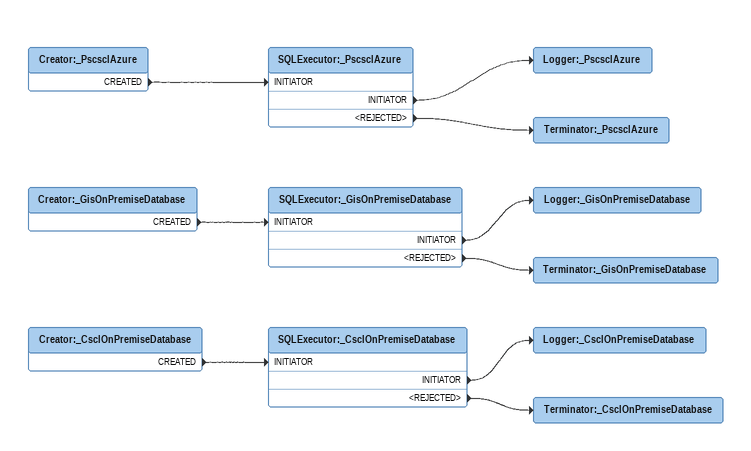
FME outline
Creator:_PscsclAzure
    CREATED -> SQLExecutor:_PscsclAzure [INITIATOR]
SQLExecutor:_PscsclAzure
    INITIATOR -> Logger:_PscsclAzure
    <REJECTED> -> Terminator:_PscsclAzure
Logger:_PscsclAzure
Terminator:_PscsclAzure
Creator:_GisOnPremiseDatabase
    CREATED -> SQLExecutor:_GisOnPremiseDatabase [INITIATOR]
SQLExecutor:_GisOnPremiseDatabase
    INITIATOR -> Logger:_GisOnPremiseDatabase
    <REJECTED> -> Terminator:_GisOnPremiseDatabase
Logger:_GisOnPremiseDatabase
Terminator:_GisOnPremiseDatabase
Creator:_CsclOnPremiseDatabase
    CREATED -> SQLExecutor:_CsclOnPremiseDatabase [INITIATOR]
SQLExecutor:_CsclOnPremiseDatabase
    INITIATOR -> Logger:_CsclOnPremiseDatabase
    <REJECTED> -> Terminator:_CsclOnPremiseDatabase
Logger:_CsclOnPremiseDatabase
Terminator:_CsclOnPremiseDatabase
